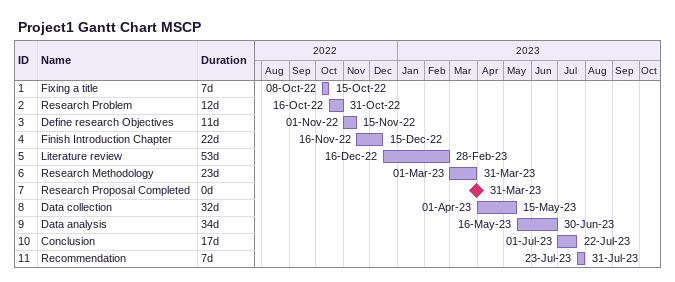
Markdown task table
Project1 Gantt Chart MSCP

| ID | Task | Duration | Start | Finish |
|---|---|---|---|---|
| 1 | Fixing a title | 7d | 2022-10-08 | 2022-10-15 |
| 2 | Research Problem | 12d | 2022-10-16 | 2022-10-31 |
| 3 | Define research Objectives | 11d | 2022-11-01 | 2022-11-15 |
| 4 | Finish Introduction Chapter | 22d | 2022-11-16 | 2022-12-15 |
| 5 | Literature review | 53d | 2022-12-16 | 2023-02-28 |
| 6 | Research Methodology | 23d | 2023-03-01 | 2023-03-31 |
| 7 | Research Proposal Completed | 0d | 2023-03-31 | 2023-03-31 |
| 8 | Data collection | 32d | 2023-04-01 | 2023-05-15 |
| 9 | Data analysis | 34d | 2023-05-16 | 2023-06-30 |
| 10 | Conclusion | 17d | 2023-07-01 | 2023-07-22 |
| 11 | Recommendation | 7d | 2023-07-23 | 2023-07-31 |
